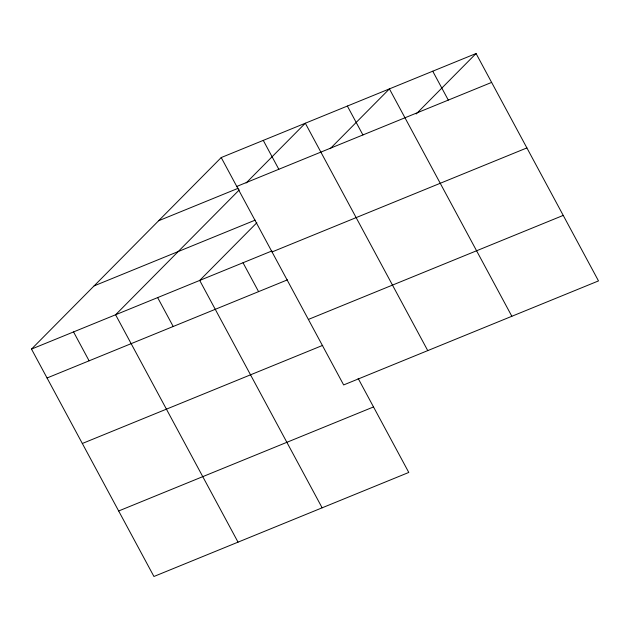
<?xml version="1.0" encoding="UTF-8"?>
<svg xmlns="http://www.w3.org/2000/svg" width="630" height="630" viewBox="0 0 630 630"><rect width="100%" height="100%" fill="white"/><g stroke="black" fill="none" stroke-linecap="round" stroke-linejoin="round"><path stroke-width="0.94" d="M358.139 378.394L408.783 472.445L153.933 576.481L31.5 349.091L221.217 157.555L476.067 53.518L598.5 280.909L343.649 384.938L221.217 157.555M239.282 189.89L115.597 314.764L238.038 542.154M246.109 182.991L305.314 123.22L427.754 350.611M256.859 222.721L199.702 280.429L322.135 507.819M330.214 148.664L389.419 88.893L511.851 316.276M416.178 113.975L476.067 53.518M236.77 186.441L491.62 82.412M158.61 220.76L238.234 188.26M94.106 285.886L255.15 220.146M31.5 349.091L271.908 250.953M272.042 251.945L526.893 147.916M47.053 377.984L287.461 279.846M308.385 319.434L563.228 215.405M82.325 443.488L322.733 345.35M118.668 510.977L373.511 406.941M432.739 71.206L448.292 100.091M347.366 106.053L362.919 134.946M263.269 140.388L278.822 169.281M243.023 262.749L258.584 291.635M157.65 297.596L173.203 326.49M73.553 331.931L89.106 360.817"/></g></svg>
